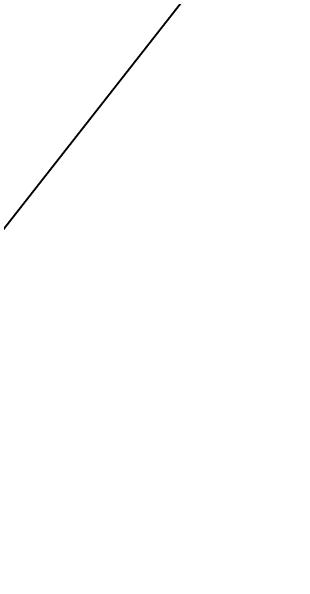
# Model space of a CAD drawing. Header units: millimetres. Extents: x 753 to 1632, y 352 to 973.
# Drawn here: x 1016.78 to 1028.68, y 622.51 to 646.14 of the extents above; entities that cross this region are included whole.
import ezdxf
from ezdxf import colors
from ezdxf.entities.mleader import LeaderData, LeaderLine
from ezdxf.math import Vec2, Vec3

# ---------------------------------------------------------------- set-up
doc = ezdxf.new("R2010")
doc.units = ezdxf.units.MM
doc.header["$LTSCALE"] = 30.734
doc.layers.get('0').update_dxf_attribs({"linetype": 'CONTINUOUS'})
doc.styles.get("Standard").update_dxf_attribs({"font": 'txt', "width": 0.85})

msp = doc.modelspace()

# ---------------------------------------------------------------- leaders
at = {"color": 6}
ml = msp.add_multileader_mtext('Standard', dxfattribs=at)
ml.set_content('{\\fSimSun|b0|i0|c134|p2;卧式8087}', color=6)
ml.set_leader_properties()
ml.build(insert=Vec2(0, 0))
ml.multileader.update_dxf_attribs({"text_right_attachment_type": 6, "dogleg_length": 0.36})
ctx = ml.context
ctx.base_point, ctx.plane_origin = Vec3(946.30893, 579.33119), Vec3(1028.67637, 652.70435)
ctx.right_attachment, ctx.text_align_type = 6, 2
notes = []
notes.append((ctx, [(0, (1, 1, 0), (969.27449, 577.03119), (-1, 0), 0.36, [(0, [(1028.67637, 652.70435)], 0, [])])]))
ctx.mtext.insert, ctx.mtext.alignment, ctx.mtext.flow_direction = Vec3(966.91449, 581.63119), 3, 5
for ctx, leaders in notes:
    for number, flags, end, landing, length, lines in leaders:
        leader = LeaderData()
        leader.index, (leader.has_last_leader_line, leader.has_dogleg_vector, leader.attachment_direction) = number, flags
        leader.last_leader_point, leader.dogleg_vector, leader.dogleg_length = Vec3(end), Vec3(landing), length
        for number, points, colour, breaks in lines:
            line = LeaderLine()
            line.index, line.vertices, line.color, line.breaks = number, Vec3.list(points), colors.encode_raw_color(colour), breaks
            leader.lines.append(line)
        ctx.leaders.append(leader)

doc.saveas('drawing.dxf')
